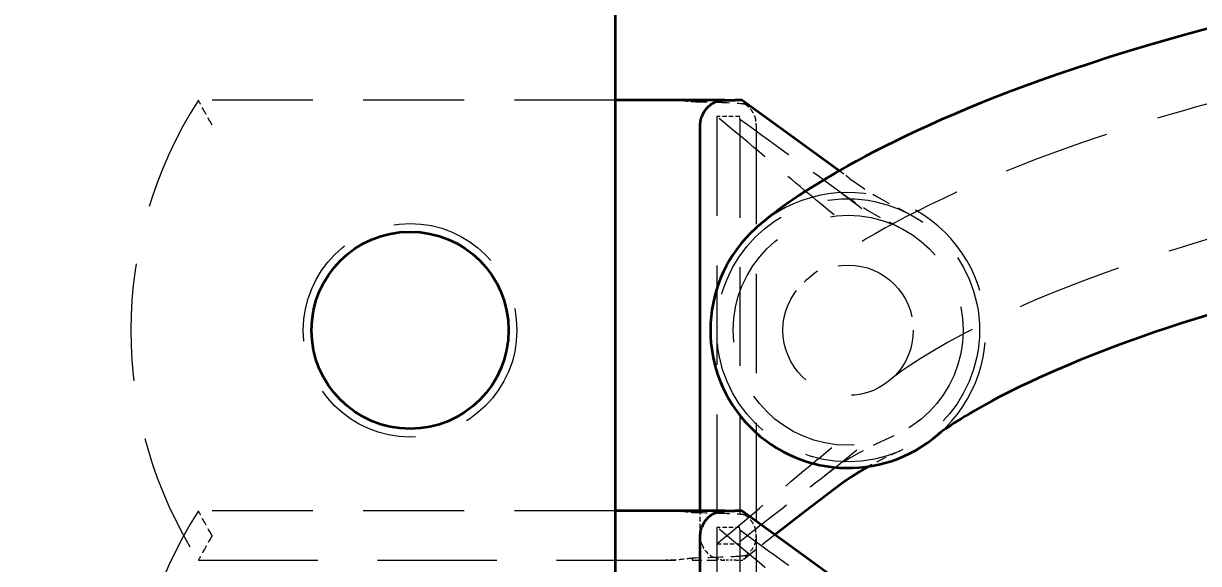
# Model space of a CAD drawing. Header units: millimetres. Extents: x -116965 to 323937, y 291661 to 566926.
# Drawn here: x -25523.3 to -25451.7, y 326505.8 to 326538.6 of the extents above; entities that cross this region are included whole.
import ezdxf

# ---------------------------------------------------------------- set-up
doc = ezdxf.new("R2010")
doc.units = ezdxf.units.MM
doc.header["$PDMODE"] = 35
doc.linetypes.add('DASHED', pattern=[0.75, 0.5, -0.25])
doc.layers.get('0').update_dxf_attribs({"lineweight": 18})
for name, color, linetype, lineweight in [('Dimensions(Schneider)', 7, 'Continuous', 18), ('Hidden Edges(Schneider)', 7, 'DASHED', 18), ('Visible Edges(Schneider)', 7, 'Continuous', 35)]:
    doc.layers.add(name, color=color, linetype=linetype, lineweight=lineweight)
doc.styles.add('schneder_1', font='micross.ttf')
doc.dimstyles.new('estilo_Schneider', dxfattribs={"dimscale": 4, "dimtxt": 3, "dimasz": 3, "dimexe": 2, "dimexo": 1, "dimgap": 0.3, "dimtad": 1, "dimtoh": 1, "dimrnd": 1e-08, "dimzin": 12, "dimtxsty": 'schneder_1', "dimblk": 'Filled-1', "dimcen": 0.09, "dimdle": 10, "dimclrd": 7, "dimclre": 7, "dimclrt": 7, "dimadec": 1, "dimazin": 3, "dimtfac": 0.5, "dimtdec": 3, "dimtmove": 0, "dimatfit": 3, "dimldrblk": 'Filled-1', "dimfxl": 1, "dimtolj": 1, "dimlwd": 25, "dimlwe": 25, "dimarcsym": 0})

# ---------------------------------------------------------------- blocks, each defined once
blk = doc.blocks.new('Filled-1')
at = {"color": 0}
for p, q in [((0, 0), (-1, 0.1667)), ((-1, 0.1667), (-1, -0.1667)), ((-1, 0), (0, 0)), ((-1, -0.1667), (0, 0))]:
    blk.add_line(p, q, dxfattribs=at)
at = {"color": 0, "flags": 128}
blk.add_lwpolyline([(-1, -0.1667), (0, 0), (-1, 0.1667), (-1, -0.1667)], dxfattribs=at)
at = {"color": 0}
blk.add_solid([(-1, -0.1667), (0, 0), (-1, 0.1667), (-1, -0.1667)], dxfattribs=at)
blk = doc.blocks.new('*D2011')
at = {"layer": 'Defpoints', "color": 0, "linetype": 'Continuous', "lineweight": -3, "transparency": 16777216}
for p in [(-25415.737, 326582.465), (-25653.426, 326382.465), (-25415.737, 326382.465)]:
    blk.add_point(p, dxfattribs=at)
at = {"layer": 'Dimensions(Schneider)', "color": 7, "linetype": 'Continuous', "lineweight": 25, "transparency": 16777216}
for p, q in [((-25419.737, 326582.465), (-25661.426, 326582.465)), ((-25653.426, 326570.465), (-25653.426, 326394.465)), ((-25419.737, 326382.465), (-25661.426, 326382.465))]:
    blk.add_line(p, q, dxfattribs=at)
at = {"layer": 'Dimensions(Schneider)', "color": 7, "linetype": 'Continuous', "lineweight": 25, "transparency": 16777216, "xscale": 12, "yscale": 12, "zscale": 12}
for p, rotation in [((-25653.426, 326582.465), 90), ((-25653.426, 326382.465), 270)]:
    blk.add_blockref('Filled-1', p, dxfattribs=dict(at, rotation=rotation))
at = {"layer": 'Dimensions(Schneider)', "color": 7, "linetype": 'Continuous', "lineweight": 25, "transparency": 16777216, "insert": (-25662.489, 326482.465), "char_height": 12, "attachment_point": 5, "rotation": 90, "style": 'schneder_1'}
blk.add_mtext('\\A1;200{ (4M)}', dxfattribs=at)

msp = doc.modelspace()

# ---------------------------------------------------------------- linework, layer by layer
at = {"layer": 'Hidden Edges(Schneider)', "ltscale": 12.277817}
for p, q in [((-25487.237237, 326533.964712), (-25512.627762, 326533.964712)), ((-25487.237237, 326508.964712), (-25512.627762, 326508.964712))]:
    msp.add_line(p, q, dxfattribs=at)
at = {"layer": 'Hidden Edges(Schneider)', "ltscale": 0.036571}
for p, q in [((-25482.568723, 326533.964712), (-25482.568723, 326533.879861)), ((-25482.568723, 326508.964712), (-25482.568723, 326508.879861))]:
    msp.add_line(p, q, dxfattribs=at)
at = {"layer": 'Hidden Edges(Schneider)', "ltscale": 12.090283}
msp.add_line((-25481.068724, 326532.964712), (-25481.068724, 326507.964711), dxfattribs=at)
at = {"layer": 'Hidden Edges(Schneider)', "ltscale": 0.013788}
for p, q in [((-25481.054278, 326532.964712), (-25481.068724, 326532.964712)), ((-25481.054278, 326507.964712), (-25481.068724, 326507.964712))]:
    msp.add_line(p, q, dxfattribs=at)
at = {"layer": 'Hidden Edges(Schneider)', "ltscale": 0.527458}
for p, q in [((-25479.668724, 326532.964712), (-25481.054278, 326532.964712)), ((-25479.668724, 326507.964712), (-25481.054278, 326507.964712))]:
    msp.add_line(p, q, dxfattribs=at)
at = {"layer": 'Hidden Edges(Schneider)', "ltscale": 0.162719}
for p, q in [((-25479.668724, 326532.821771), (-25479.668724, 326532.964712)), ((-25479.668724, 326507.821771), (-25479.668724, 326507.964712))]:
    msp.add_line(p, q, dxfattribs=at)
at = {"layer": 'Hidden Edges(Schneider)', "ltscale": 12.020614}
msp.add_line((-25479.668724, 326532.821771), (-25479.668724, 326507.964714), dxfattribs=at)
at = {"layer": 'Hidden Edges(Schneider)', "ltscale": 12.088975}
for p, q in [((-25478.668724, 326532.464712), (-25478.668724, 326507.464712)), ((-25478.668724, 326507.464712), (-25478.668724, 326482.464712))]:
    msp.add_line(p, q, dxfattribs=at)
at = {"layer": 'Hidden Edges(Schneider)', "ltscale": 0.55973}
msp.add_line((-25472.986649, 326529.209222), (-25473.611309, 326529.671911), dxfattribs=at)
at = {"layer": 'Hidden Edges(Schneider)', "ltscale": 0.571033}
msp.add_line((-25482.068724, 326507.464712), (-25482.068724, 326508.964712), dxfattribs=at)
at = {"layer": 'Hidden Edges(Schneider)', "ltscale": 12.57395}
msp.add_line((-25481.068724, 326507.964712), (-25481.068724, 326481.964712), dxfattribs=at)
at = {"layer": 'Hidden Edges(Schneider)', "ltscale": 12.438948}
msp.add_line((-25479.668724, 326507.821771), (-25479.668724, 326482.099762), dxfattribs=at)
at = {"layer": 'Hidden Edges(Schneider)', "ltscale": 1.924186}
msp.add_line((-25477.537908, 326507.509992), (-25479.484887, 326505.964713), dxfattribs=at)
at = {"layer": 'Hidden Edges(Schneider)', "ltscale": 0.01369}
msp.add_line((-25481.05438, 326506.964712), (-25481.068724, 326506.964712), dxfattribs=at)
at = {"layer": 'Hidden Edges(Schneider)', "ltscale": 0.527496}
msp.add_line((-25481.05438, 326506.964712), (-25479.668724, 326506.964712), dxfattribs=at)
at = {"layer": 'Hidden Edges(Schneider)', "ltscale": 14.535318}
msp.add_line((-25512.627762, 326505.964712), (-25482.568724, 326505.964712), dxfattribs=at)
at = {"layer": 'Hidden Edges(Schneider)', "ltscale": 1.196077}
msp.add_line((-25482.568724, 326505.964712), (-25480.568724, 326505.964712), dxfattribs=at)
at = {"layer": 'Hidden Edges(Schneider)', "ltscale": 0.054492}
msp.add_line((-25482.568723, 326506.093216), (-25482.568723, 326505.964713), dxfattribs=at)
at = {"layer": 'Hidden Edges(Schneider)', "ltscale": 0.251373}
msp.add_line((-25479.908264, 326505.964712), (-25480.568724, 326505.964712), dxfattribs=at)
at = {"layer": 'Hidden Edges(Schneider)', "ltscale": 0.382222}
msp.add_line((-25479.908264, 326505.964713), (-25479.484884, 326505.964713), dxfattribs=at)
at = {"layer": 'Hidden Edges(Schneider)', "ltscale": 13.024197, "flags": 128}
msp.add_lwpolyline([(-25380.080777, 326541.433447), (-25381.8145, 326541.430243), (-25383.528444, 326541.420668), (-25385.222741, 326541.404837), (-25386.89747, 326541.382826), (-25388.552743, 326541.35475), (-25390.188657, 326541.320685), (-25391.805307, 326541.280783), (-25393.402826, 326541.235083), (-25394.981271, 326541.183699), (-25396.540776, 326541.126784), (-25398.081437, 326541.064375), (-25399.60333, 326540.996588), (-25401.106588, 326540.923498), (-25402.591306, 326540.845259), (-25404.05758, 326540.761946), (-25405.505506, 326540.673636), (-25406.935197, 326540.580443), (-25408.34675, 326540.482481), (-25409.740278, 326540.37979), (-25411.115857, 326540.272558), (-25412.473603, 326540.160826), (-25413.813611, 326540.044707), (-25415.135995, 326539.924277), (-25416.44085, 326539.79965), (-25417.728273, 326539.670943), (-25418.998357, 326539.538229), (-25420.251237, 326539.401625), (-25421.48697, 326539.261206), (-25422.705709, 326539.117087), (-25423.907491, 326538.969382), (-25425.092469, 326538.818167), (-25426.26072, 326538.663557), (-25427.412359, 326538.505591), (-25428.547479, 326538.344458), (-25429.666177, 326538.180197), (-25430.768567, 326538.012923), (-25431.854726, 326537.842711), (-25432.924787, 326537.669714), (-25433.978826, 326537.493971), (-25435.016958, 326537.315634), (-25436.039268, 326537.134741), (-25437.045871, 326536.951445), (-25438.036863, 326536.765822), (-25439.012347, 326536.577986), (-25439.972421, 326536.387976), (-25440.917178, 326536.195944), (-25441.846734, 326536.002005), (-25442.761174, 326535.806196), (-25443.660613, 326535.608633), (-25444.545146, 326535.409468), (-25445.414869, 326535.208739), (-25446.269885, 326535.00656), (-25447.110292, 326534.803046), (-25447.936193, 326534.598311), (-25448.747684, 326534.392355), (-25449.54487, 326534.185408), (-25450.327846, 326533.977469), (-25451.096717, 326533.76869), (-25451.851579, 326533.559149), (-25452.592536, 326533.348921), (-25453.319684, 326533.138159), (-25454.033128, 326532.926901), (-25455.419275, 326532.503432), (-25456.751786, 326532.079275), (-25458.031446, 326531.655195), (-25459.259044, 326531.231993), (-25460.435392, 326530.810469), (-25461.561252, 326530.391386), (-25462.637445, 326529.975546), (-25463.664733, 326529.56375), (-25464.643918, 326529.156721), (-25465.575782, 326528.755339), (-25466.461107, 326528.360327), (-25467.300674, 326527.972487), (-25468.095275, 326527.592657), (-25468.845683, 326527.221564), (-25469.55269, 326526.860007), (-25470.217057, 326526.508826), (-25470.839578, 326526.168783), (-25471.421014, 326525.840681), (-25471.962167, 326525.525358), (-25472.46379, 326525.22354), (-25472.926666, 326524.936064), (-25473.351575, 326524.663733), (-25473.739282, 326524.407347), (-25474.090558, 326524.167746), (-25474.406196, 326523.94573), (-25474.686948, 326523.742026), (-25474.933597, 326523.557547), (-25475.146915, 326523.393095), (-25475.327674, 326523.249434), (-25475.484964, 326523.11981), (-25475.616609, 326523.007811), (-25475.667945, 326522.963293), (-25475.707027, 326522.929075), (-25475.731899, 326522.907065), (-25475.740625, 326522.899321)], dxfattribs=at)
at = {"layer": 'Hidden Edges(Schneider)', "ltscale": 0.963137, "flags": 128}
for points in [[(-25511.792529, 326532.464712), (-25511.844742, 326532.556766), (-25511.896703, 326532.648601), (-25511.948264, 326532.739952), (-25511.999278, 326532.830555), (-25512.049584, 326532.920116), (-25512.099013, 326533.008321), (-25512.147407, 326533.094882), (-25512.194617, 326533.179506), (-25512.240419, 326533.261796), (-25512.284605, 326533.341343), (-25512.326999, 326533.417823), (-25512.367437, 326533.490908), (-25512.405746, 326533.560273), (-25512.441754, 326533.625588), (-25512.475159, 326533.686274), (-25512.50571, 326533.741859), (-25512.533252, 326533.792037), (-25512.557626, 326533.836497), (-25512.578673, 326533.874933), (-25512.596164, 326533.906895), (-25512.609885, 326533.931989), (-25512.619772, 326533.950079), (-25512.625754, 326533.961032), (-25512.627761, 326533.964712)], [(-25511.792529, 326507.464712), (-25511.844742, 326507.556766), (-25511.896703, 326507.648601), (-25511.948264, 326507.739952), (-25511.999278, 326507.830555), (-25512.049584, 326507.920116), (-25512.099013, 326508.008321), (-25512.147407, 326508.094882), (-25512.194617, 326508.179506), (-25512.240419, 326508.261796), (-25512.284605, 326508.341343), (-25512.326999, 326508.417823), (-25512.367437, 326508.490908), (-25512.405746, 326508.560273), (-25512.441754, 326508.625588), (-25512.475159, 326508.686274), (-25512.50571, 326508.741859), (-25512.533252, 326508.792037), (-25512.557626, 326508.836497), (-25512.578673, 326508.874933), (-25512.596164, 326508.906895), (-25512.609885, 326508.931989), (-25512.619772, 326508.950079), (-25512.625754, 326508.961032), (-25512.627761, 326508.964712)]]:
    msp.add_lwpolyline(points, dxfattribs=at)
at = {"layer": 'Hidden Edges(Schneider)', "ltscale": 0.515798, "flags": 128}
for points in [[(-25483.825143, 326533.964712), (-25483.771053, 326533.964527), (-25483.717113, 326533.963983), (-25483.663397, 326533.963097), (-25483.609983, 326533.961885), (-25483.556944, 326533.960365), (-25483.504102, 326533.958549), (-25483.451164, 326533.956436), (-25483.398163, 326533.954033), (-25483.34513, 326533.951344), (-25483.2921, 326533.948375), (-25483.239106, 326533.94513), (-25483.186181, 326533.941613), (-25483.133359, 326533.937831), (-25483.080672, 326533.933789), (-25483.028155, 326533.92949), (-25482.97584, 326533.92494), (-25482.92376, 326533.920144), (-25482.87195, 326533.915107), (-25482.820443, 326533.909834), (-25482.76927, 326533.90433), (-25482.718468, 326533.898599), (-25482.668067, 326533.892648), (-25482.618102, 326533.88648), (-25482.568605, 326533.8801)], [(-25483.825143, 326508.964712), (-25483.771053, 326508.964527), (-25483.717113, 326508.963983), (-25483.663397, 326508.963097), (-25483.609983, 326508.961885), (-25483.556944, 326508.960365), (-25483.504102, 326508.958549), (-25483.451164, 326508.956436), (-25483.398163, 326508.954033), (-25483.34513, 326508.951344), (-25483.2921, 326508.948375), (-25483.239106, 326508.94513), (-25483.186181, 326508.941613), (-25483.133359, 326508.937831), (-25483.080672, 326508.933789), (-25483.028155, 326508.92949), (-25482.97584, 326508.92494), (-25482.92376, 326508.920144), (-25482.87195, 326508.915107), (-25482.820443, 326508.909834), (-25482.76927, 326508.90433), (-25482.718468, 326508.898599), (-25482.668067, 326508.892648), (-25482.618102, 326508.88648), (-25482.568605, 326508.8801)]]:
    msp.add_lwpolyline(points, dxfattribs=at)
at = {"layer": 'Hidden Edges(Schneider)', "ltscale": 1.82535, "flags": 128}
for points in [[(-25482.568723, 326533.879861), (-25482.353894, 326533.874922), (-25482.140638, 326533.86987), (-25481.929836, 326533.864707), (-25481.72237, 326533.859434), (-25481.519123, 326533.854053), (-25481.320974, 326533.848566), (-25481.128805, 326533.842975), (-25480.943498, 326533.837282), (-25480.765936, 326533.831488), (-25480.596997, 326533.825595), (-25480.437565, 326533.819605), (-25480.288521, 326533.813519), (-25480.150745, 326533.80734), (-25480.024626, 326533.801081), (-25479.909675, 326533.794751), (-25479.805812, 326533.788331), (-25479.712961, 326533.781801), (-25479.631052, 326533.775142), (-25479.56001, 326533.768334), (-25479.499763, 326533.761358), (-25479.450237, 326533.754194), (-25479.41136, 326533.746823), (-25479.383058, 326533.739224), (-25479.36526, 326533.73138)], [(-25482.568723, 326508.879861), (-25482.353894, 326508.874922), (-25482.140638, 326508.86987), (-25481.929836, 326508.864707), (-25481.72237, 326508.859434), (-25481.519123, 326508.854053), (-25481.320974, 326508.848566), (-25481.128805, 326508.842975), (-25480.943498, 326508.837282), (-25480.765936, 326508.831488), (-25480.596997, 326508.825595), (-25480.437565, 326508.819605), (-25480.288521, 326508.813519), (-25480.150745, 326508.80734), (-25480.024626, 326508.801081), (-25479.909675, 326508.794751), (-25479.805812, 326508.788331), (-25479.712961, 326508.781801), (-25479.631052, 326508.775142), (-25479.56001, 326508.768334), (-25479.499763, 326508.761358), (-25479.450237, 326508.754194), (-25479.41136, 326508.746823), (-25479.383058, 326508.739224), (-25479.36526, 326508.73138)]]:
    msp.add_lwpolyline(points, dxfattribs=at)
at = {"layer": 'Hidden Edges(Schneider)', "ltscale": 0.11537, "flags": 128}
for points in [[(-25479.557927, 326533.964712), (-25479.54886, 326533.955902), (-25479.539876, 326533.947007), (-25479.530977, 326533.938029), (-25479.522163, 326533.928967), (-25479.513435, 326533.919822), (-25479.504794, 326533.910596), (-25479.496241, 326533.901289), (-25479.487777, 326533.891901), (-25479.479402, 326533.882433), (-25479.471119, 326533.872885), (-25479.462927, 326533.863259), (-25479.454827, 326533.853556), (-25479.446822, 326533.843776), (-25479.438912, 326533.83392), (-25479.431097, 326533.823989), (-25479.42338, 326533.813984), (-25479.415761, 326533.803906), (-25479.408241, 326533.793755), (-25479.400822, 326533.783533), (-25479.393503, 326533.773241), (-25479.386287, 326533.762878), (-25479.379173, 326533.752447), (-25479.372164, 326533.741947), (-25479.36526, 326533.73138)], [(-25479.557927, 326508.964712), (-25479.54886, 326508.955902), (-25479.539876, 326508.947007), (-25479.530977, 326508.938029), (-25479.522163, 326508.928967), (-25479.513435, 326508.919822), (-25479.504794, 326508.910596), (-25479.496241, 326508.901289), (-25479.487777, 326508.891901), (-25479.479402, 326508.882433), (-25479.471119, 326508.872885), (-25479.462927, 326508.863259), (-25479.454827, 326508.853556), (-25479.446822, 326508.843776), (-25479.438912, 326508.83392), (-25479.431097, 326508.823989), (-25479.42338, 326508.813984), (-25479.415761, 326508.803906), (-25479.408241, 326508.793755), (-25479.400822, 326508.783533), (-25479.393503, 326508.773241), (-25479.386287, 326508.762878), (-25479.379173, 326508.752447), (-25479.372164, 326508.741947), (-25479.36526, 326508.73138)]]:
    msp.add_lwpolyline(points, dxfattribs=at)
at = {"layer": 'Hidden Edges(Schneider)', "ltscale": 0.610047, "flags": 128}
for points in [[(-25479.36526, 326533.731379), (-25479.339707, 326533.714805), (-25479.31357, 326533.697073), (-25479.286771, 326533.678038), (-25479.259215, 326533.657522), (-25479.230825, 326533.635331), (-25479.201539, 326533.611253), (-25479.171395, 326533.585141), (-25479.140429, 326533.556793), (-25479.108605, 326533.525916), (-25479.076106, 326533.492435), (-25479.043552, 326533.456723), (-25479.011066, 326533.418623), (-25478.978735, 326533.377947), (-25478.946648, 326533.334503), (-25478.915039, 326533.288277), (-25478.884417, 326533.239627), (-25478.854999, 326533.188605), (-25478.826986, 326533.135247), (-25478.800579, 326533.079587), (-25478.775981, 326533.02166), (-25478.753393, 326532.961502), (-25478.733016, 326532.899147), (-25478.715052, 326532.83463), (-25478.699702, 326532.767986)], [(-25479.36526, 326508.731379), (-25479.339707, 326508.714805), (-25479.31357, 326508.697073), (-25479.286771, 326508.678038), (-25479.259215, 326508.657522), (-25479.230825, 326508.635331), (-25479.201539, 326508.611253), (-25479.171395, 326508.585141), (-25479.140429, 326508.556793), (-25479.108605, 326508.525916), (-25479.076106, 326508.492435), (-25479.043552, 326508.456723), (-25479.011066, 326508.418623), (-25478.978735, 326508.377947), (-25478.946648, 326508.334503), (-25478.915039, 326508.288277), (-25478.884417, 326508.239627), (-25478.854999, 326508.188605), (-25478.826986, 326508.135247), (-25478.800579, 326508.079587), (-25478.775981, 326508.02166), (-25478.753393, 326507.961502), (-25478.733016, 326507.899147), (-25478.715052, 326507.83463), (-25478.699702, 326507.767986)]]:
    msp.add_lwpolyline(points, dxfattribs=at)
at = {"layer": 'Hidden Edges(Schneider)', "ltscale": 7.309569, "flags": 128}
for points in [[(-25473.921565, 326526.988115), (-25474.199746, 326527.215868), (-25474.469684, 326527.437794), (-25474.732771, 326527.654969), (-25474.990395, 326527.868472), (-25475.243933, 326528.079382), (-25475.494751, 326528.288774), (-25475.74421, 326528.497724), (-25475.993665, 326528.707305), (-25476.244466, 326528.918588), (-25476.497965, 326529.132642), (-25476.755515, 326529.350534), (-25477.018475, 326529.573328), (-25477.288216, 326529.802087), (-25477.566122, 326530.037868), (-25477.856811, 326530.284456), (-25478.165909, 326530.54646), (-25478.491467, 326530.822025), (-25478.831396, 326531.10916), (-25479.183613, 326531.405884), (-25479.546023, 326531.710224), (-25479.916496, 326532.020223), (-25480.29286, 326532.333929), (-25480.672883, 326532.649403), (-25481.054278, 326532.964712)], [(-25473.921565, 326501.988115), (-25474.199746, 326502.215868), (-25474.469684, 326502.437794), (-25474.732771, 326502.654969), (-25474.990395, 326502.868472), (-25475.243933, 326503.079382), (-25475.494751, 326503.288774), (-25475.74421, 326503.497724), (-25475.993665, 326503.707305), (-25476.244466, 326503.918588), (-25476.497965, 326504.132642), (-25476.755515, 326504.350534), (-25477.018475, 326504.573328), (-25477.288216, 326504.802087), (-25477.566122, 326505.037868), (-25477.856811, 326505.284456), (-25478.165909, 326505.54646), (-25478.491467, 326505.822025), (-25478.831396, 326506.10916), (-25479.183613, 326506.405884), (-25479.546023, 326506.710224), (-25479.916496, 326507.020223), (-25480.29286, 326507.333929), (-25480.672883, 326507.649403), (-25481.054278, 326507.964712)]]:
    msp.add_lwpolyline(points, dxfattribs=at)
at = {"layer": 'Hidden Edges(Schneider)', "ltscale": 7.371636, "flags": 128}
for points in [[(-25479.668724, 326532.821771), (-25479.201507, 326532.48118), (-25478.754534, 326532.156372), (-25478.326587, 326531.846267), (-25477.916442, 326531.549784), (-25477.522868, 326531.265849), (-25477.144627, 326530.993385), (-25476.780471, 326530.731323), (-25476.429147, 326530.478591), (-25476.089397, 326530.23412), (-25475.759959, 326529.996841), (-25475.439572, 326529.765685), (-25475.126981, 326529.539581), (-25474.820934, 326529.317457), (-25474.520194, 326529.098238), (-25474.223535, 326528.88085), (-25473.929745, 326528.664215), (-25473.637625, 326528.447255), (-25473.345981, 326528.228891), (-25473.05362, 326528.008045), (-25472.759344, 326527.783638), (-25472.461938, 326527.554591), (-25472.160173, 326527.319821), (-25471.852803, 326527.078243), (-25471.538576, 326526.828769)], [(-25479.668724, 326507.821771), (-25479.201507, 326507.48118), (-25478.754534, 326507.156372), (-25478.326587, 326506.846267), (-25477.916442, 326506.549784), (-25477.522868, 326506.265849), (-25477.144627, 326505.993385), (-25476.780471, 326505.731323), (-25476.429147, 326505.478591), (-25476.089397, 326505.23412), (-25475.759959, 326504.996841), (-25475.439572, 326504.765685), (-25475.126981, 326504.539581), (-25474.820934, 326504.317457), (-25474.520194, 326504.098238), (-25474.223535, 326503.88085), (-25473.929745, 326503.664215), (-25473.637625, 326503.447255), (-25473.345981, 326503.228891), (-25473.05362, 326503.008045), (-25472.759344, 326502.783638), (-25472.461938, 326502.554591), (-25472.160173, 326502.319821), (-25471.852803, 326502.078243), (-25471.538576, 326501.828769)]]:
    msp.add_lwpolyline(points, dxfattribs=at)
at = {"layer": 'Hidden Edges(Schneider)', "ltscale": 12.91083, "flags": 128}
msp.add_lwpolyline([(-25380.080777, 326533.495978), (-25381.784955, 326533.492811), (-25383.469163, 326533.483389), (-25385.133477, 326533.467825), (-25386.778013, 326533.446196), (-25388.402845, 326533.418654), (-25390.008107, 326533.385237), (-25391.593896, 326533.346098), (-25393.160287, 326533.301275), (-25394.707414, 326533.250921), (-25396.235334, 326533.195151), (-25397.744199, 326533.134039), (-25399.234067, 326533.067663), (-25400.705072, 326532.996176), (-25402.15727, 326532.919653), (-25403.590814, 326532.838171), (-25405.00578, 326532.751883), (-25406.402265, 326532.660864), (-25407.780362, 326532.565192), (-25409.140187, 326532.465018), (-25410.481855, 326532.360419), (-25411.805421, 326532.251509), (-25413.111039, 326532.138327), (-25414.398767, 326532.021063), (-25415.668737, 326531.899794), (-25416.921026, 326531.774595), (-25418.155748, 326531.645582), (-25419.372998, 326531.512869), (-25420.572873, 326531.376532), (-25421.755487, 326531.236685), (-25422.920934, 326531.093443), (-25424.069329, 326530.946882), (-25425.20075, 326530.797117), (-25426.31529, 326530.644301), (-25427.413083, 326530.488432), (-25428.494226, 326530.329703), (-25429.558793, 326530.16815), (-25430.6069, 326530.003927), (-25431.638662, 326529.837111), (-25432.654172, 326529.667814), (-25433.653508, 326529.496115), (-25434.636804, 326529.322127), (-25435.604144, 326529.146002), (-25436.555635, 326528.967741), (-25437.49137, 326528.787535), (-25438.411466, 326528.605459), (-25439.316016, 326528.421629), (-25440.205117, 326528.23612), (-25441.078874, 326528.04901), (-25441.9374, 326527.860449), (-25442.780782, 326527.670553), (-25443.609124, 326527.479361), (-25444.422532, 326527.287062), (-25445.221111, 326527.093657), (-25446.004955, 326526.899298), (-25446.774179, 326526.704138), (-25447.528869, 326526.508177), (-25448.26913, 326526.311606), (-25448.995076, 326526.114462), (-25449.706804, 326525.916899), (-25450.404416, 326525.718992), (-25451.08801, 326525.520819), (-25451.75769, 326525.322569), (-25453.055717, 326524.925993), (-25454.299346, 326524.530104), (-25455.48937, 326524.135741), (-25456.626636, 326523.743704), (-25457.711955, 326523.354796), (-25458.746148, 326522.969855), (-25459.730064, 326522.589682), (-25460.664512, 326522.215079), (-25461.550332, 326521.846922), (-25462.388355, 326521.485937), (-25463.179408, 326521.133002), (-25463.924333, 326520.788916), (-25464.623958, 326520.454443), (-25465.279113, 326520.130461), (-25465.890647, 326519.81777), (-25466.459399, 326519.517134), (-25466.9862, 326519.229391), (-25467.471887, 326518.955343), (-25467.91731, 326518.695753), (-25468.323299, 326518.451498), (-25468.690702, 326518.223341), (-25469.020368, 326518.012083), (-25469.313136, 326517.818487), (-25469.569837, 326517.643431), (-25469.788381, 326517.490309), (-25469.965526, 326517.363661), (-25470.105335, 326517.261389), (-25470.212022, 326517.181128), (-25470.289832, 326517.120627), (-25470.342981, 326517.077597), (-25470.375711, 326517.049673), (-25470.392247, 326517.034605), (-25470.396825, 326517.030104)], dxfattribs=at)
at = {"layer": 'Hidden Edges(Schneider)', "ltscale": 0.119471, "flags": 128}
for points in [[(-25478.668724, 326532.464712), (-25478.668782, 326532.47798), (-25478.668956, 326532.491205), (-25478.669247, 326532.504387), (-25478.669652, 326532.517526), (-25478.67017, 326532.530622), (-25478.670801, 326532.543674), (-25478.671544, 326532.556681), (-25478.672396, 326532.569644), (-25478.673359, 326532.582561), (-25478.674429, 326532.595433), (-25478.675607, 326532.608259), (-25478.676891, 326532.621038), (-25478.678281, 326532.63377), (-25478.679774, 326532.646452), (-25478.681365, 326532.659048), (-25478.683051, 326532.671545), (-25478.68483, 326532.683944), (-25478.686699, 326532.696244), (-25478.688657, 326532.708446), (-25478.690701, 326532.720549), (-25478.69283, 326532.732555), (-25478.695041, 326532.744463), (-25478.697332, 326532.756273), (-25478.699702, 326532.767986)], [(-25478.668724, 326507.464712), (-25478.668782, 326507.47798), (-25478.668956, 326507.491205), (-25478.669247, 326507.504387), (-25478.669652, 326507.517526), (-25478.67017, 326507.530622), (-25478.670801, 326507.543674), (-25478.671544, 326507.556681), (-25478.672396, 326507.569644), (-25478.673359, 326507.582561), (-25478.674429, 326507.595433), (-25478.675607, 326507.608259), (-25478.676891, 326507.621038), (-25478.678281, 326507.63377), (-25478.679774, 326507.646452), (-25478.681365, 326507.659048), (-25478.683051, 326507.671545), (-25478.68483, 326507.683944), (-25478.686699, 326507.696244), (-25478.688657, 326507.708446), (-25478.690701, 326507.720549), (-25478.69283, 326507.732555), (-25478.695041, 326507.744463), (-25478.697332, 326507.756273), (-25478.699702, 326507.767986)]]:
    msp.add_lwpolyline(points, dxfattribs=at)
at = {"layer": 'Hidden Edges(Schneider)', "ltscale": 2.299562, "flags": 128}
msp.add_lwpolyline([(-25472.986649, 326529.209222), (-25472.161425, 326528.628823), (-25471.311299, 326528.095813), (-25470.440549, 326527.604955), (-25469.553455, 326527.151011)], dxfattribs=at)
at = {"layer": 'Hidden Edges(Schneider)', "ltscale": 2.347319, "flags": 128}
msp.add_lwpolyline([(-25473.58496, 326528.407959), (-25472.717621, 326527.797736), (-25471.8269, 326527.238927), (-25470.917185, 326526.725824), (-25469.992863, 326526.252723)], dxfattribs=at)
at = {"layer": 'Hidden Edges(Schneider)', "ltscale": 2.766676, "flags": 128}
msp.add_lwpolyline([(-25470.293255, 326513.538456), (-25471.379183, 326513.039174), (-25472.443961, 326512.478731), (-25472.965733, 326512.172165), (-25473.478997, 326511.846223), (-25473.982676, 326511.499538), (-25474.475698, 326511.130748)], dxfattribs=at)
at = {"layer": 'Hidden Edges(Schneider)', "ltscale": 7.309676, "flags": 128}
msp.add_lwpolyline([(-25481.05438, 326506.964712), (-25480.669997, 326507.282979), (-25480.28361, 326507.60427), (-25479.899148, 326507.925305), (-25479.520459, 326508.242788), (-25479.151304, 326508.553412), (-25478.795382, 326508.853853), (-25478.456347, 326509.14077), (-25478.137844, 326509.410818), (-25477.843543, 326509.660637), (-25477.576743, 326509.887228), (-25477.320243, 326510.105059), (-25477.063295, 326510.323145), (-25476.805643, 326510.541577), (-25476.547031, 326510.76046), (-25476.2872, 326510.979884), (-25476.025898, 326511.199946), (-25475.762922, 326511.420708), (-25475.500448, 326511.640251), (-25475.23919, 326511.857915), (-25474.978304, 326512.074361), (-25474.716944, 326512.290256), (-25474.454267, 326512.506266), (-25474.189424, 326512.72306), (-25473.921565, 326512.94131)], dxfattribs=at)
at = {"layer": 'Hidden Edges(Schneider)', "ltscale": 7.245295, "flags": 128}
msp.add_lwpolyline([(-25479.668724, 326507.099762), (-25479.248413, 326507.435114), (-25478.847569, 326507.752812), (-25478.464888, 326508.05419), (-25478.09905, 326508.340585), (-25477.748723, 326508.613329), (-25477.412558, 326508.873753), (-25477.089189, 326509.123187), (-25476.777234, 326509.362957), (-25476.475299, 326509.594388), (-25476.181979, 326509.818804), (-25475.895869, 326510.037532), (-25475.615565, 326510.251896), (-25475.339677, 326510.463226), (-25475.066831, 326510.672855), (-25474.79568, 326510.882125), (-25474.524908, 326511.092374), (-25474.253226, 326511.304953), (-25473.979366, 326511.521213), (-25473.702074, 326511.742506), (-25473.420091, 326511.970189), (-25473.132148, 326512.205613), (-25472.836954, 326512.450142), (-25472.533208, 326512.70514), (-25472.219606, 326512.971981)], dxfattribs=at)
at = {"layer": 'Hidden Edges(Schneider)', "ltscale": 1.277691, "flags": 128}
msp.add_lwpolyline([(-25469.89676, 326512.620418), (-25470.876059, 326512.171967), (-25471.834092, 326511.674139)], dxfattribs=at)
at = {"layer": 'Hidden Edges(Schneider)', "ltscale": 0.963136, "flags": 128}
msp.add_lwpolyline([(-25511.792529, 326507.464712), (-25511.844742, 326507.372658), (-25511.896703, 326507.280824), (-25511.948264, 326507.189472), (-25511.999278, 326507.09887), (-25512.049584, 326507.009308), (-25512.099013, 326506.921103), (-25512.147407, 326506.834543), (-25512.194617, 326506.749918), (-25512.240419, 326506.667628), (-25512.284605, 326506.588082), (-25512.326999, 326506.511602), (-25512.367437, 326506.438518), (-25512.405746, 326506.369152), (-25512.441754, 326506.303837), (-25512.475159, 326506.24315), (-25512.50571, 326506.187565), (-25512.533252, 326506.137388), (-25512.557626, 326506.092927), (-25512.578673, 326506.054492), (-25512.596164, 326506.02253), (-25512.609885, 326505.997436), (-25512.619772, 326505.979345), (-25512.625754, 326505.968392), (-25512.627761, 326505.964713)], dxfattribs=at)
at = {"layer": 'Hidden Edges(Schneider)', "ltscale": 0.219248, "flags": 128}
msp.add_lwpolyline([(-25481.97795, 326506.950827), (-25481.984472, 326506.969075), (-25481.990821, 326506.987596), (-25481.996987, 326507.006385), (-25482.002962, 326507.02544), (-25482.008737, 326507.044759), (-25482.014303, 326507.064338), (-25482.019659, 326507.084207), (-25482.024804, 326507.104404), (-25482.029726, 326507.124922), (-25482.034413, 326507.145755), (-25482.038852, 326507.166893), (-25482.043033, 326507.188337), (-25482.046943, 326507.210076), (-25482.050571, 326507.232106), (-25482.053904, 326507.254419), (-25482.05693, 326507.277012), (-25482.059638, 326507.299876), (-25482.062015, 326507.323008), (-25482.064049, 326507.34638), (-25482.065722, 326507.369866), (-25482.067029, 326507.393448), (-25482.067968, 326507.417121), (-25482.068534, 326507.440877), (-25482.068723, 326507.464712)], dxfattribs=at)
at = {"layer": 'Hidden Edges(Schneider)', "ltscale": 0.561724, "flags": 128}
msp.add_lwpolyline([(-25478.703457, 326507.143784), (-25478.714447, 326507.09718), (-25478.726728, 326507.051613), (-25478.74023, 326507.007105), (-25478.754882, 326506.96367), (-25478.770611, 326506.921325), (-25478.787348, 326506.880083), (-25478.805022, 326506.839964), (-25478.823561, 326506.800985), (-25478.842902, 326506.763146), (-25478.863707, 326506.725285), (-25478.886386, 326506.686809), (-25478.910867, 326506.647966), (-25478.937079, 326506.608999), (-25478.964953, 326506.570153), (-25478.994416, 326506.531672), (-25479.025398, 326506.493802), (-25479.057827, 326506.45679), (-25479.090451, 326506.421945), (-25479.122264, 326506.390018), (-25479.153263, 326506.360698), (-25479.183445, 326506.333682), (-25479.212806, 326506.308761), (-25479.241393, 326506.285706), (-25479.269286, 326506.264291)], dxfattribs=at)
at = {"layer": 'Hidden Edges(Schneider)', "ltscale": 0.127761, "flags": 128}
msp.add_lwpolyline([(-25478.703457, 326507.143784), (-25478.700737, 326507.156467), (-25478.698114, 326507.169235), (-25478.69559, 326507.182085), (-25478.693168, 326507.195017), (-25478.690849, 326507.20803), (-25478.688635, 326507.221122), (-25478.686527, 326507.234292), (-25478.684528, 326507.247541), (-25478.682639, 326507.260866), (-25478.680863, 326507.274268), (-25478.679199, 326507.287745), (-25478.677652, 326507.301295), (-25478.676222, 326507.314918), (-25478.674915, 326507.328563), (-25478.673734, 326507.342205), (-25478.672679, 326507.355843), (-25478.671749, 326507.369475), (-25478.670944, 326507.383103), (-25478.670264, 326507.396724), (-25478.669708, 326507.410338), (-25478.669276, 326507.423944), (-25478.668969, 326507.437544), (-25478.668784, 326507.451134), (-25478.668723, 326507.464712)], dxfattribs=at)
at = {"layer": 'Hidden Edges(Schneider)', "ltscale": 0.557304, "flags": 128}
msp.add_lwpolyline([(-25481.97795, 326506.950827), (-25481.960217, 326506.904609), (-25481.940251, 326506.85739), (-25481.917965, 326506.80938), (-25481.893272, 326506.760793), (-25481.866087, 326506.711836), (-25481.836324, 326506.662722), (-25481.804072, 326506.613922), (-25481.769481, 326506.565816), (-25481.732632, 326506.518605), (-25481.6936, 326506.47249), (-25481.652465, 326506.427669), (-25481.609308, 326506.384351), (-25481.564408, 326506.342876), (-25481.518056, 326506.303434), (-25481.470469, 326506.266119), (-25481.421866, 326506.231022), (-25481.372462, 326506.198237), (-25481.322493, 326506.167858), (-25481.272444, 326506.140039), (-25481.222686, 326506.114778), (-25481.173518, 326506.092043), (-25481.125508, 326506.071877), (-25481.079041, 326506.054189), (-25481.03436, 326506.038816)], dxfattribs=at)
at = {"layer": 'Hidden Edges(Schneider)', "ltscale": 0.655436, "flags": 128}
msp.add_lwpolyline([(-25482.568653, 326506.093109), (-25482.63405, 326506.083112), (-25482.699805, 326506.073527), (-25482.765846, 326506.064355), (-25482.832099, 326506.055596), (-25482.898491, 326506.047244), (-25482.964949, 326506.039298), (-25483.031399, 326506.031754), (-25483.097768, 326506.024613), (-25483.163983, 326506.017873), (-25483.229971, 326506.011529), (-25483.295764, 326506.005573), (-25483.362026, 326505.999958), (-25483.42881, 326505.994687), (-25483.496027, 326505.989783), (-25483.56359, 326505.98526), (-25483.63141, 326505.981138), (-25483.699398, 326505.977435), (-25483.767466, 326505.974166), (-25483.835525, 326505.971353), (-25483.903487, 326505.969009), (-25483.971262, 326505.967157), (-25484.038764, 326505.96581), (-25484.105902, 326505.96499), (-25484.172588, 326505.964713)], dxfattribs=at)
at = {"layer": 'Hidden Edges(Schneider)', "ltscale": 1.886238, "flags": 128}
msp.add_lwpolyline([(-25479.269286, 326506.264291), (-25479.289227, 326506.254694), (-25479.322768, 326506.245384), (-25479.369483, 326506.236346), (-25479.428946, 326506.227572), (-25479.500733, 326506.219056), (-25479.584417, 326506.210785), (-25479.679573, 326506.202753), (-25479.785776, 326506.194949), (-25479.9026, 326506.187365), (-25480.029619, 326506.179991), (-25480.166408, 326506.172817), (-25480.312542, 326506.165836), (-25480.467595, 326506.159036), (-25480.631149, 326506.152408), (-25480.802714, 326506.145925), (-25480.981479, 326506.139574), (-25481.166594, 326506.133356), (-25481.357208, 326506.127267), (-25481.552471, 326506.121299), (-25481.751531, 326506.115456), (-25481.953537, 326506.109726), (-25482.157639, 326506.104114), (-25482.362984, 326506.098611), (-25482.568723, 326506.093216)], dxfattribs=at)
at = {"layer": 'Hidden Edges(Schneider)', "ltscale": 0.201444, "flags": 128}
msp.add_lwpolyline([(-25480.568724, 326505.964713), (-25480.590416, 326505.96487), (-25480.612067, 326505.965338), (-25480.633675, 326505.96612), (-25480.655235, 326505.967209), (-25480.676744, 326505.968606), (-25480.698185, 326505.970309), (-25480.71939, 326505.972297), (-25480.740307, 326505.974557), (-25480.760931, 326505.977077), (-25480.78126, 326505.979845), (-25480.801291, 326505.982852), (-25480.821019, 326505.986082), (-25480.840441, 326505.989528), (-25480.859554, 326505.993175), (-25480.878355, 326505.997016), (-25480.896841, 326506.001038), (-25480.91501, 326506.00523), (-25480.932895, 326506.009591), (-25480.950504, 326506.014111), (-25480.967836, 326506.018784), (-25480.984889, 326506.0236), (-25481.001661, 326506.02855), (-25481.018152, 326506.033623), (-25481.03436, 326506.038816)], dxfattribs=at)
at = {"layer": 'Hidden Edges(Schneider)', "ltscale": 0.143299, "flags": 128}
msp.add_lwpolyline([(-25479.269286, 326506.264291), (-25479.276853, 326506.250558), (-25479.284595, 326506.23692), (-25479.292507, 326506.223383), (-25479.30059, 326506.209948), (-25479.308841, 326506.196613), (-25479.317259, 326506.183383), (-25479.325841, 326506.170256), (-25479.334587, 326506.157238), (-25479.343494, 326506.144328), (-25479.352561, 326506.131527), (-25479.361785, 326506.118839), (-25479.371166, 326506.106262), (-25479.380701, 326506.0938), (-25479.390388, 326506.081452), (-25479.400227, 326506.069224), (-25479.410215, 326506.057115), (-25479.42035, 326506.045127), (-25479.430631, 326506.033261), (-25479.441056, 326506.021516), (-25479.451623, 326506.009901), (-25479.46233, 326505.998409), (-25479.473176, 326505.987046), (-25479.48416, 326505.975814), (-25479.495278, 326505.964713)], dxfattribs=at)
at = {"layer": 'Hidden Edges(Schneider)', "ltscale": 12.153163}
msp.add_circle((-25473.068724, 326519.964712), 8, dxfattribs=at)
at = {"layer": 'Hidden Edges(Schneider)', "ltscale": 13.165927}
msp.add_circle((-25499.737237, 326519.964712), 6.5, dxfattribs=at)
at = {"layer": 'Hidden Edges(Schneider)', "ltscale": 14.17869}
msp.add_circle((-25473.068724, 326519.964712), 7, dxfattribs=at)
at = {"layer": 'Hidden Edges(Schneider)', "ltscale": 12.058216}
msp.add_circle((-25473.068724, 326519.964712), 3.96875, dxfattribs=at)
at = {"layer": 'Hidden Edges(Schneider)', "ltscale": 14.30446}
for centre in [(-25490.835172, 326519.964712), (-25490.835172, 326494.964712)]:
    msp.add_arc(centre, 25.902066, 147.28249231, 212.71750769, dxfattribs=at)
at = {"layer": 'Hidden Edges(Schneider)', "ltscale": 12.821012}
msp.add_arc((-25473.068724, 326519.964712), 8.382, 311.07985068, 132.31725859, dxfattribs=at)
at = {"layer": 'Visible Edges(Schneider)'}
for p, q in [((-25487.237237, 326433.964712), (-25487.237237, 326682.464712)), ((-25482.568724, 326533.964712), (-25487.237237, 326533.964712)), ((-25480.568724, 326533.964712), (-25482.568724, 326533.964712)), ((-25480.568724, 326533.964712), (-25479.94309, 326533.964712)), ((-25479.537521, 326533.964712), (-25479.94309, 326533.964712)), ((-25482.068724, 326508.964712), (-25482.068724, 326532.464712)), ((-25482.568724, 326508.964712), (-25487.237237, 326508.964712)), ((-25480.568724, 326508.964712), (-25482.568724, 326508.964712)), ((-25480.568724, 326508.964712), (-25479.94309, 326508.964712)), ((-25479.537521, 326508.964712), (-25479.94309, 326508.964712)), ((-25482.068724, 326482.464712), (-25482.068724, 326507.464712))]:
    msp.add_line(p, q, dxfattribs=at)
at = {"layer": 'Visible Edges(Schneider)', "flags": 128}
for points in [[(-25451.236564, 326538.30284), (-25452.492563, 326537.961806), (-25453.713781, 326537.618483), (-25454.90059, 326537.273253), (-25456.053392, 326536.926497), (-25457.172567, 326536.578634), (-25458.258497, 326536.229971), (-25459.311582, 326535.880926), (-25460.332195, 326535.53192), (-25461.320726, 326535.183256), (-25462.277557, 326534.835394), (-25463.203088, 326534.488638), (-25464.097673, 326534.143446), (-25464.961721, 326533.800162), (-25465.795585, 326533.459166), (-25466.599656, 326533.12084), (-25467.374307, 326532.785567), (-25468.119909, 326532.453802), (-25468.836862, 326532.125815), (-25469.52552, 326531.802099), (-25470.186282, 326531.482924), (-25470.819503, 326531.168783), (-25471.425554, 326530.860022), (-25472.004806, 326530.55702), (-25472.557622, 326530.260199), (-25473.084384, 326529.969977), (-25473.585445, 326529.686735), (-25474.061176, 326529.410856), (-25474.511949, 326529.142721), (-25474.938136, 326528.882788), (-25475.340091, 326528.631399), (-25475.718194, 326528.388975), (-25476.072809, 326528.155936), (-25476.404306, 326527.932623), (-25476.713048, 326527.719458), (-25477.000886, 326527.515486), (-25477.276736, 326527.313383), (-25477.539026, 326527.115248), (-25477.78412, 326526.9252), (-25478.008357, 326526.747282), (-25478.208104, 326526.585577), (-25478.379709, 326526.444166), (-25478.519517, 326526.327093), (-25478.623897, 326526.238402), (-25478.689204, 326526.182249), (-25478.711778, 326526.162604)], [(-25481.034045, 326533.890713), (-25481.078695, 326533.875353), (-25481.12501, 326533.857729), (-25481.172724, 326533.837713), (-25481.221573, 326533.815181), (-25481.271291, 326533.790004), (-25481.321344, 326533.762211), (-25481.371193, 326533.731953), (-25481.420588, 326533.699284), (-25481.46928, 326533.664254), (-25481.51702, 326533.626918), (-25481.563513, 326533.587373), (-25481.608374, 326533.545914), (-25481.651457, 326533.502733), (-25481.692639, 326533.458005), (-25481.731794, 326533.411904), (-25481.768801, 326533.364607), (-25481.803501, 326533.316365), (-25481.83576, 326533.267578), (-25481.865573, 326533.218479), (-25481.892946, 326533.169295), (-25481.917819, 326533.120406), (-25481.940198, 326533.072203), (-25481.960196, 326533.024887), (-25481.977928, 326532.978661)], [(-25481.034045, 326533.890713), (-25481.01788, 326533.895886), (-25481.001431, 326533.900945), (-25480.984697, 326533.905881), (-25480.967681, 326533.910684), (-25480.950383, 326533.915345), (-25480.932807, 326533.919856), (-25480.914951, 326533.924208), (-25480.896811, 326533.928392), (-25480.878348, 326533.932409), (-25480.859563, 326533.936247), (-25480.840458, 326533.939894), (-25480.821037, 326533.94334), (-25480.801304, 326533.946572), (-25480.781261, 326533.949579), (-25480.760912, 326533.95235), (-25480.74026, 326533.954872), (-25480.719309, 326533.957135), (-25480.698118, 326533.959121), (-25480.676811, 326533.960813), (-25480.655397, 326533.962206), (-25480.633878, 326533.963297), (-25480.612257, 326533.964081), (-25480.590538, 326533.964554), (-25480.568724, 326533.964712)], [(-25473.611309, 326529.671911), (-25476.602886, 326531.835573), (-25479.537478, 326533.964712)], [(-25482.068723, 326532.464712), (-25482.06854, 326532.488196), (-25482.06799, 326532.51162), (-25482.067076, 326532.534982), (-25482.065803, 326532.558277), (-25482.06417, 326532.581499), (-25482.062191, 326532.604548), (-25482.059879, 326532.627348), (-25482.057246, 326532.649893), (-25482.054303, 326532.672176), (-25482.051061, 326532.694192), (-25482.047531, 326532.715935), (-25482.043725, 326532.737399), (-25482.039652, 326532.758577), (-25482.035326, 326532.779465), (-25482.030758, 326532.800056), (-25482.025956, 326532.820343), (-25482.020909, 326532.840421), (-25482.015587, 326532.860422), (-25482.009991, 326532.880344), (-25482.004121, 326532.900183), (-25481.997979, 326532.919937), (-25481.991565, 326532.939604), (-25481.984881, 326532.959179), (-25481.977928, 326532.978661)], [(-25450.79219, 326521.004408), (-25451.761132, 326520.706824), (-25452.696706, 326520.410155), (-25453.599311, 326520.114744), (-25454.469348, 326519.821051), (-25455.307208, 326519.529417), (-25456.113292, 326519.240263), (-25456.888019, 326518.95397), (-25457.63177, 326518.670958), (-25458.344966, 326518.391608), (-25459.028007, 326518.116339), (-25459.681302, 326517.845495), (-25460.305244, 326517.579497), (-25460.900251, 326517.318762), (-25461.466714, 326517.063635), (-25462.005073, 326516.814535), (-25462.515708, 326516.571844), (-25462.999059, 326516.335982), (-25463.455516, 326516.107291), (-25463.885499, 326515.886152), (-25464.289428, 326515.673025), (-25464.667703, 326515.468214), (-25465.020734, 326515.272177), (-25465.348951, 326515.085257), (-25465.652763, 326514.907873), (-25465.932599, 326514.740332), (-25466.188861, 326514.58309), (-25466.421977, 326514.436453), (-25466.632367, 326514.300841), (-25466.820451, 326514.176596), (-25466.986638, 326514.0641), (-25467.131349, 326513.963774), (-25467.255012, 326513.875921), (-25467.358037, 326513.800925), (-25467.440845, 326513.739203), (-25467.503844, 326513.691138), (-25467.547475, 326513.657034), (-25467.572089, 326513.63735), (-25467.565643, 326513.643797), (-25467.530433, 326513.67504), (-25467.483798, 326513.716009), (-25467.443086, 326513.7516), (-25467.425662, 326513.766821)], [(-25471.834092, 326511.674139), (-25472.356849, 326511.371798), (-25472.869635, 326511.050029), (-25473.371248, 326510.707374), (-25473.86049, 326510.342383)], [(-25473.86049, 326510.342383), (-25475.714094, 326508.917677), (-25477.537908, 326507.509992)], [(-25481.034045, 326508.890713), (-25481.078695, 326508.875353), (-25481.12501, 326508.857729), (-25481.172724, 326508.837713), (-25481.221573, 326508.815181), (-25481.271291, 326508.790004), (-25481.321344, 326508.762211), (-25481.371193, 326508.731953), (-25481.420588, 326508.699284), (-25481.46928, 326508.664254), (-25481.51702, 326508.626918), (-25481.563513, 326508.587373), (-25481.608374, 326508.545914), (-25481.651457, 326508.502733), (-25481.692639, 326508.458005), (-25481.731794, 326508.411904), (-25481.768801, 326508.364607), (-25481.803501, 326508.316365), (-25481.83576, 326508.267578), (-25481.865573, 326508.218479), (-25481.892946, 326508.169295), (-25481.917819, 326508.120406), (-25481.940198, 326508.072203), (-25481.960196, 326508.024887), (-25481.977928, 326507.978661)], [(-25481.034045, 326508.890713), (-25481.01788, 326508.895886), (-25481.001431, 326508.900945), (-25480.984697, 326508.905881), (-25480.967681, 326508.910684), (-25480.950383, 326508.915345), (-25480.932807, 326508.919856), (-25480.914951, 326508.924208), (-25480.896811, 326508.928392), (-25480.878348, 326508.932409), (-25480.859563, 326508.936247), (-25480.840458, 326508.939894), (-25480.821037, 326508.94334), (-25480.801304, 326508.946572), (-25480.781261, 326508.949579), (-25480.760912, 326508.95235), (-25480.74026, 326508.954872), (-25480.719309, 326508.957135), (-25480.698118, 326508.959121), (-25480.676811, 326508.960813), (-25480.655397, 326508.962206), (-25480.633878, 326508.963297), (-25480.612257, 326508.964081), (-25480.590538, 326508.964554), (-25480.568724, 326508.964712)], [(-25472.986649, 326504.209222), (-25474.640077, 326505.421656), (-25476.291796, 326506.611676), (-25477.925191, 326507.790254), (-25479.537478, 326508.964712)], [(-25482.068723, 326507.464712), (-25482.06854, 326507.488196), (-25482.06799, 326507.51162), (-25482.067076, 326507.534982), (-25482.065803, 326507.558277), (-25482.06417, 326507.581499), (-25482.062191, 326507.604548), (-25482.059879, 326507.627348), (-25482.057246, 326507.649893), (-25482.054303, 326507.672176), (-25482.051061, 326507.694192), (-25482.047531, 326507.715935), (-25482.043725, 326507.737399), (-25482.039652, 326507.758577), (-25482.035326, 326507.779465), (-25482.030758, 326507.800056), (-25482.025956, 326507.820343), (-25482.020909, 326507.840421), (-25482.015587, 326507.860422), (-25482.009991, 326507.880344), (-25482.004121, 326507.900183), (-25481.997979, 326507.919937), (-25481.991565, 326507.939604), (-25481.984881, 326507.959179), (-25481.977928, 326507.978661)]]:
    msp.add_lwpolyline(points, dxfattribs=at)
at = {"layer": 'Visible Edges(Schneider)'}
msp.add_circle((-25499.737237, 326519.964712), 6, dxfattribs=at)
msp.add_arc((-25473.068724, 326519.964712), 8.382, 132.31725859, 311.07985068, dxfattribs=at)

# ---------------------------------------------------------------- dimensions: what is measured, and where the dimension line sits
at = {"layer": 'Dimensions(Schneider)', "color": 7, "linetype": 'Continuous', "lineweight": 25}
dim = msp.add_linear_dim(base=(-25653.426369, 326382.464712), p1=(-25415.737237, 326582.464712), p2=(-25415.737237, 326382.464712), angle=90, text='<>{ (4M)}', dimstyle='estilo_Schneider', override={"dimtoh": 0, "dimdec": 2, "dimtp": 0, "dimtm": 0, "dimtdec": 3, "dimtofl": 0, "dimatfit": 1}, dxfattribs=at)
dim.commit()
dim.dimension.update_dxf_attribs({"geometry": '*D2011', "text_midpoint": (-25653.426369, 326482.464712), "dimtype": 160})

doc.saveas('drawing.dxf')
